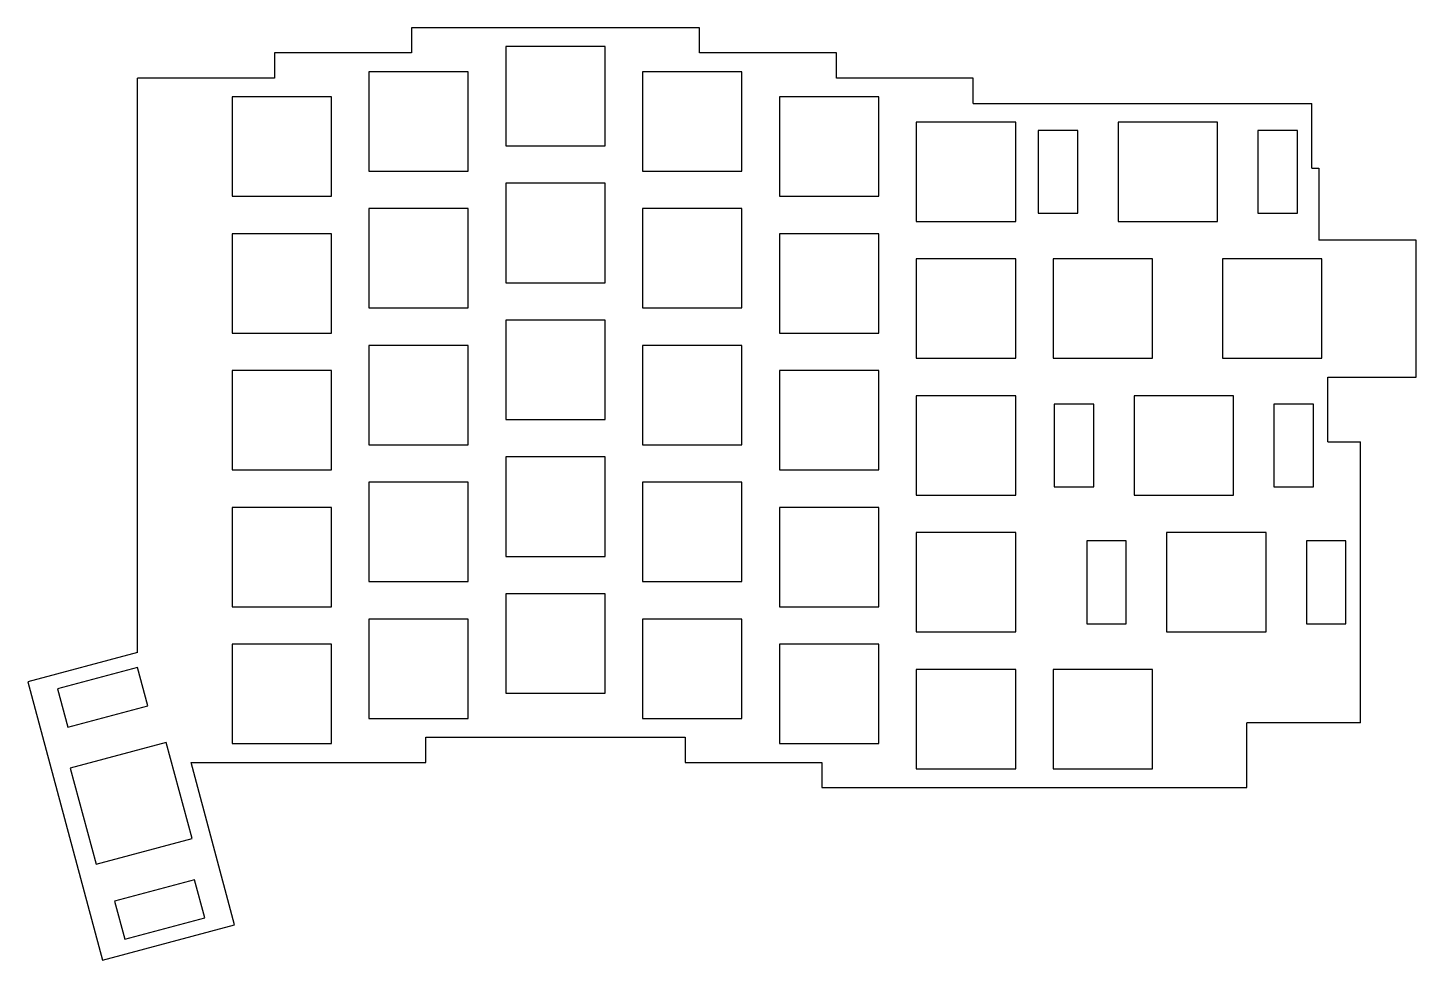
# Model space of a CAD drawing. Header units: millimetres. Extents: x 215 to 408, y -37 to 92.
import ezdxf

# ---------------------------------------------------------------- set-up
doc = ezdxf.new("R2010")
doc.units = ezdxf.units.MM

msp = doc.modelspace()

# ---------------------------------------------------------------- linework, layer by layer
at = {"linetype": 'CONTINUOUS'}
for p, q in [((308, 92.5), (268, 92.5)), ((268, 92.5), (268, 89)), ((308, 89), (308, 92.5)), ((268, 89), (249, 89)), ((249, 89), (249, 85.5)), ((294.9, 89.9), (281.1, 89.9)), ((281.1, 89.9), (281.1, 76.1)), ((294.9, 76.1), (294.9, 89.9)), ((327, 89), (308, 89)), ((327, 85.5), (327, 89)), ((230, 5.75), (230, 85.5)), ((249, 85.5), (230, 85.5)), ((275.9, 86.4), (262.1, 86.4)), ((262.1, 86.4), (262.1, 72.6)), ((275.9, 72.6), (275.9, 86.4)), ((313.9, 86.4), (300.1, 86.4)), ((300.1, 86.4), (300.1, 72.6)), ((313.9, 72.6), (313.9, 86.4)), ((346, 85.5), (327, 85.5)), ((346, 82), (346, 85.5)), ((256.9, 82.9), (243.1, 82.9)), ((243.1, 82.9), (243.1, 69.1)), ((256.9, 69.1), (256.9, 82.9)), ((332.9, 82.9), (319.1, 82.9)), ((319.1, 82.9), (319.1, 69.1)), ((332.9, 69.1), (332.9, 82.9)), ((346, 82), (393, 82)), ((393, 73), (393, 82)), ((351.9, 79.4), (338.1, 79.4)), ((338.1, 79.4), (338.1, 65.6)), ((351.9, 65.6), (351.9, 79.4)), ((379.9, 79.4), (366.1, 79.4)), ((366.1, 79.4), (366.1, 65.6)), ((379.9, 65.6), (379.9, 79.4)), ((360.5, 78.25), (355, 78.25)), ((355, 78.25), (355, 66.75)), ((360.5, 66.75), (360.5, 78.25)), ((391, 78.25), (385.5, 78.25)), ((385.5, 78.25), (385.5, 66.75)), ((391, 66.75), (391, 78.25)), ((281.1, 76.1), (294.9, 76.1)), ((262.1, 72.6), (275.9, 72.6)), ((300.1, 72.6), (313.9, 72.6)), ((393, 73), (394, 73)), ((394, 73), (394, 63)), ((294.9, 70.9), (281.1, 70.9)), ((281.1, 70.9), (281.1, 57.1)), ((294.9, 57.1), (294.9, 70.9)), ((243.1, 69.1), (256.9, 69.1)), ((319.1, 69.1), (332.9, 69.1)), ((275.9, 67.4), (262.1, 67.4)), ((262.1, 67.4), (262.1, 53.6)), ((275.9, 53.6), (275.9, 67.4)), ((313.9, 67.4), (300.1, 67.4)), ((300.1, 67.4), (300.1, 53.6)), ((313.9, 53.6), (313.9, 67.4)), ((338.1, 65.6), (351.9, 65.6)), ((355, 66.75), (360.5, 66.75)), ((366.1, 65.6), (379.9, 65.6)), ((385.5, 66.75), (391, 66.75)), ((256.9, 63.9), (243.1, 63.9)), ((243.1, 63.9), (243.1, 50.1)), ((256.9, 50.1), (256.9, 63.9)), ((332.9, 63.9), (319.1, 63.9)), ((319.1, 63.9), (319.1, 50.1)), ((332.9, 50.1), (332.9, 63.9)), ((407.5, 63), (394, 63)), ((407.5, 44), (407.5, 63)), ((351.9, 60.4), (338.1, 60.4)), ((338.1, 60.4), (338.1, 46.6)), ((351.9, 46.6), (351.9, 60.4)), ((370.9, 60.4), (357.1, 60.4)), ((357.1, 60.4), (357.1, 46.6)), ((370.9, 46.6), (370.9, 60.4)), ((394.4, 60.4), (380.6, 60.4)), ((380.6, 60.4), (380.6, 46.6)), ((394.4, 46.6), (394.4, 60.4)), ((281.1, 57.1), (294.9, 57.1)), ((262.1, 53.6), (275.9, 53.6)), ((300.1, 53.6), (313.9, 53.6)), ((294.9, 51.9), (281.1, 51.9)), ((281.1, 51.9), (281.1, 38.1)), ((294.9, 38.1), (294.9, 51.9)), ((243.1, 50.1), (256.9, 50.1)), ((275.9, 48.4), (262.1, 48.4)), ((262.1, 48.4), (262.1, 34.6)), ((275.9, 34.6), (275.9, 48.4)), ((313.9, 48.4), (300.1, 48.4)), ((300.1, 48.4), (300.1, 34.6)), ((313.9, 34.6), (313.9, 48.4)), ((319.1, 50.1), (332.9, 50.1)), ((338.1, 46.6), (351.9, 46.6)), ((357.1, 46.6), (370.9, 46.6)), ((380.6, 46.6), (394.4, 46.6)), ((256.9, 44.9), (243.1, 44.9)), ((243.1, 44.9), (243.1, 31.1)), ((256.9, 31.1), (256.9, 44.9)), ((332.9, 44.9), (319.1, 44.9)), ((319.1, 44.9), (319.1, 31.1)), ((332.9, 31.1), (332.9, 44.9)), ((395.25, 35), (395.25, 44)), ((395.25, 44), (407.5, 44)), ((351.9, 41.4), (338.1, 41.4)), ((338.1, 41.4), (338.1, 27.6)), ((351.9, 27.6), (351.9, 41.4)), ((382.15, 41.4), (368.35, 41.4)), ((368.35, 41.4), (368.35, 27.6)), ((382.15, 27.6), (382.15, 41.4)), ((362.75, 40.25), (357.25, 40.25)), ((357.25, 40.25), (357.25, 28.75)), ((362.75, 28.75), (362.75, 40.25)), ((393.25, 40.25), (387.75, 40.25)), ((387.75, 40.25), (387.75, 28.75)), ((393.25, 28.75), (393.25, 40.25)), ((281.1, 38.1), (294.9, 38.1)), ((395.25, 35), (399.75, 35)), ((399.75, -4), (399.75, 35)), ((262.1, 34.6), (275.9, 34.6)), ((294.9, 32.9), (281.1, 32.9)), ((281.1, 32.9), (281.1, 19.1)), ((294.9, 19.1), (294.9, 32.9)), ((300.1, 34.6), (313.9, 34.6)), ((243.1, 31.1), (256.9, 31.1)), ((319.1, 31.1), (332.9, 31.1)), ((275.9, 29.4), (262.1, 29.4)), ((262.1, 29.4), (262.1, 15.6)), ((275.9, 15.6), (275.9, 29.4)), ((313.9, 29.4), (300.1, 29.4)), ((300.1, 29.4), (300.1, 15.6)), ((313.9, 15.6), (313.9, 29.4)), ((338.1, 27.6), (351.9, 27.6)), ((357.25, 28.75), (362.75, 28.75)), ((368.35, 27.6), (382.15, 27.6)), ((387.75, 28.75), (393.25, 28.75)), ((256.9, 25.9), (243.1, 25.9)), ((243.1, 25.9), (243.1, 12.1)), ((256.9, 12.1), (256.9, 25.9)), ((332.9, 25.9), (319.1, 25.9)), ((319.1, 25.9), (319.1, 12.1)), ((332.9, 12.1), (332.9, 25.9)), ((351.9, 22.4), (338.1, 22.4)), ((338.1, 22.4), (338.1, 8.6)), ((351.9, 8.6), (351.9, 22.4)), ((367.25, 21.25), (361.75, 21.25)), ((361.75, 21.25), (361.75, 9.75)), ((367.25, 9.75), (367.25, 21.25)), ((386.65, 22.4), (372.85, 22.4)), ((372.85, 22.4), (372.85, 8.6)), ((386.65, 8.6), (386.65, 22.4)), ((397.75, 21.25), (392.25, 21.25)), ((392.25, 21.25), (392.25, 9.75)), ((397.75, 9.75), (397.75, 21.25)), ((281.1, 19.1), (294.9, 19.1)), ((262.1, 15.6), (275.9, 15.6)), ((300.1, 15.6), (313.9, 15.6)), ((294.9, 13.9), (281.1, 13.9)), ((281.1, 13.9), (281.1, 0.1)), ((294.9, 0.1), (294.9, 13.9)), ((243.1, 12.1), (256.9, 12.1)), ((319.1, 12.1), (332.9, 12.1)), ((275.9, 10.4), (262.1, 10.4)), ((262.1, 10.4), (262.1, -3.4)), ((275.9, -3.4), (275.9, 10.4)), ((313.9, 10.4), (300.1, 10.4)), ((300.1, 10.4), (300.1, -3.4)), ((313.9, -3.4), (313.9, 10.4)), ((361.75, 9.75), (367.25, 9.75)), ((392.25, 9.75), (397.75, 9.75)), ((338.1, 8.6), (351.9, 8.6)), ((372.85, 8.6), (386.65, 8.6)), ((256.9, 6.9), (243.1, 6.9)), ((243.1, 6.9), (243.1, -6.9)), ((256.9, -6.9), (256.9, 6.9)), ((332.9, 6.9), (319.1, 6.9)), ((319.1, 6.9), (319.1, -6.9)), ((332.9, -6.9), (332.9, 6.9)), ((230, 5.75), (214.75, 1.66)), ((230, 3.67), (218.89, 0.7)), ((231.42, -1.64), (230, 3.67)), ((351.9, 3.4), (338.1, 3.4)), ((338.1, 3.4), (338.1, -10.4)), ((351.9, -10.4), (351.9, 3.4)), ((370.9, 3.4), (357.1, 3.4)), ((357.1, 3.4), (357.1, -10.4)), ((370.9, -10.4), (370.9, 3.4)), ((214.75, 1.66), (225.1, -36.98)), ((218.89, 0.7), (220.31, -4.61)), ((281.1, 0.1), (294.9, 0.1)), ((220.31, -4.61), (231.42, -1.64)), ((262.1, -3.4), (275.9, -3.4)), ((300.1, -3.4), (313.9, -3.4)), ((384, -13), (384, -4)), ((399.75, -4), (384, -4)), ((233.98, -6.75), (220.65, -10.32)), ((237.55, -20.08), (233.98, -6.75)), ((243.1, -6.9), (256.9, -6.9)), ((270, -9.5), (270, -6)), ((270, -6), (306, -6)), ((306, -6), (306, -9.5)), ((319.1, -6.9), (332.9, -6.9)), ((237.41, -9.5), (270, -9.5)), ((243.45, -32.06), (237.41, -9.5)), ((306, -9.5), (325, -9.5)), ((325, -9.5), (325, -13)), ((220.65, -10.32), (224.22, -23.65)), ((338.1, -10.4), (351.9, -10.4)), ((357.1, -10.4), (370.9, -10.4)), ((325, -13), (384, -13)), ((224.22, -23.65), (237.55, -20.08)), ((237.89, -25.79), (226.78, -28.76)), ((239.31, -31.1), (237.89, -25.79)), ((226.78, -28.76), (228.2, -34.07)), ((225.1, -36.98), (243.45, -32.06)), ((228.2, -34.07), (239.31, -31.1))]:
    msp.add_line(p, q, dxfattribs=at)

doc.saveas('drawing.dxf')
